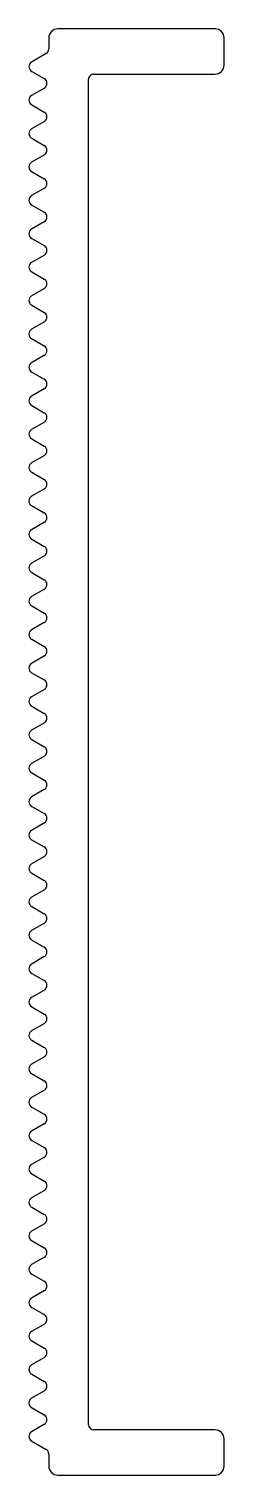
# Model space of a CAD drawing. Extents: x 3.5 to 14.3, y 2.5 to 82.5.
import ezdxf

# ---------------------------------------------------------------- set-up
doc = ezdxf.new("R2010")
doc.units = 0
doc.layers.get('0').update_dxf_attribs({"linetype": 'CONTINUOUS'})

msp = doc.modelspace()

# ---------------------------------------------------------------- linework, layer by layer
for p, q in [((13.814, 82.493), (5.115, 82.493)), ((4.615, 81.993), (4.615, 81.389)), ((14.314, 80.493), (14.314, 81.993)), ((4.468, 81.128), (3.659, 80.661)), ((3.669, 80.142), (4.36, 79.743)), ((4.37, 79.223), (3.664, 78.816)), ((6.814, 5.293), (6.814, 79.693)), ((7.114, 79.993), (13.814, 79.993)), ((7.114, 79.993), (7.114, 79.993)), ((3.669, 78.293), (4.36, 77.895)), ((4.37, 77.375), (3.659, 76.965)), ((3.669, 76.445), (4.365, 76.044)), ((4.37, 75.527), (3.659, 75.117)), ((3.664, 74.6), (4.36, 74.199)), ((4.37, 73.679), (3.659, 73.269)), ((3.669, 72.749), (4.36, 72.351)), ((4.365, 71.828), (3.659, 71.421)), ((3.669, 70.902), (4.36, 70.503)), ((4.37, 69.983), (3.664, 69.576)), ((3.669, 69.053), (4.36, 68.655)), ((4.37, 68.135), (3.659, 67.725)), ((3.669, 67.206), (4.36, 66.807)), ((4.37, 66.287), (3.659, 65.877)), ((3.664, 65.36), (4.36, 64.959)), ((4.37, 64.439), (3.659, 64.029)), ((3.669, 63.509), (4.36, 63.111)), ((4.365, 62.588), (3.659, 62.181)), ((3.669, 61.662), (4.36, 61.263)), ((4.37, 60.743), (3.664, 60.336)), ((3.669, 59.813), (4.36, 59.415)), ((4.37, 58.895), (3.659, 58.485)), ((3.669, 57.966), (4.36, 57.567)), ((4.37, 57.047), (3.659, 56.637)), ((3.664, 56.12), (4.36, 55.719)), ((4.37, 55.199), (3.659, 54.789)), ((3.669, 54.269), (4.365, 53.868)), ((4.37, 53.351), (3.659, 52.941)), ((3.669, 52.422), (4.36, 52.023)), ((4.37, 51.503), (3.664, 51.096)), ((3.669, 50.573), (4.36, 50.175)), ((4.365, 49.652), (3.659, 49.245)), ((3.669, 48.726), (4.36, 48.327)), ((4.37, 47.807), (3.659, 47.397)), ((3.664, 46.88), (4.36, 46.479)), ((4.37, 45.959), (3.659, 45.549)), ((3.669, 45.029), (4.365, 44.628)), ((4.37, 44.111), (3.659, 43.701)), ((3.669, 43.182), (4.36, 42.783)), ((4.37, 42.263), (3.659, 41.853)), ((3.669, 41.333), (4.36, 40.935)), ((4.365, 40.412), (3.659, 40.005)), ((3.669, 39.486), (4.36, 39.087)), ((4.37, 38.567), (3.659, 38.157)), ((3.664, 37.64), (4.36, 37.239)), ((4.37, 36.719), (3.659, 36.309)), ((3.669, 35.789), (4.365, 35.388)), ((4.37, 34.871), (3.659, 34.461)), ((3.669, 33.942), (4.36, 33.543)), ((4.37, 33.023), (3.659, 32.613)), ((3.669, 32.093), (4.36, 31.695)), ((4.365, 31.172), (3.659, 30.765)), ((3.669, 30.246), (4.36, 29.847)), ((4.37, 29.327), (3.664, 28.92)), ((3.669, 28.397), (4.36, 27.999)), ((4.37, 27.479), (3.659, 27.069)), ((3.669, 26.549), (4.365, 26.148)), ((4.37, 25.631), (3.659, 25.221)), ((3.664, 24.704), (4.36, 24.303)), ((4.37, 23.783), (3.659, 23.373)), ((3.669, 22.853), (4.36, 22.455)), ((4.365, 21.932), (3.659, 21.525)), ((3.669, 21.006), (4.36, 20.607)), ((4.37, 20.087), (3.664, 19.68)), ((3.669, 19.157), (4.36, 18.759)), ((4.37, 18.239), (3.659, 17.829)), ((3.669, 17.31), (4.36, 16.911)), ((4.37, 16.391), (3.659, 15.981)), ((3.664, 15.464), (4.36, 15.063)), ((4.37, 14.543), (3.659, 14.133)), ((3.669, 13.613), (4.365, 13.212)), ((4.37, 12.695), (3.659, 12.285)), ((3.669, 11.766), (4.36, 11.367)), ((4.37, 10.847), (3.664, 10.44)), ((3.669, 9.917), (4.36, 9.519)), ((4.37, 8.999), (3.659, 8.589)), ((3.669, 8.07), (4.36, 7.671)), ((4.37, 7.151), (3.659, 6.741)), ((3.664, 6.224), (4.36, 5.823)), ((4.37, 5.303), (3.659, 4.893)), ((13.814, 4.993), (7.114, 4.993)), ((3.669, 4.373), (4.461, 3.916)), ((14.314, 2.993), (14.314, 4.493)), ((4.615, 3.657), (4.615, 2.993)), ((5.115, 2.493), (13.814, 2.493))]:
    msp.add_line(p, q)
for centre, radius, start, end in [((5.115, 81.993), 0.5, 90, 180), ((13.814, 81.993), 0.5, 0, 90), ((4.315, 81.386), 0.3, 300.72924, 0.51687), ((3.814, 80.404), 0.3, 121.09602, 241.08315), ((13.814, 80.493), 0.5, 270, 0), ((4.215, 79.48), 0.3, 301.08986, 61.08315), ((7.114, 79.693), 0.3, 90, 180.00004), ((3.814, 78.556), 0.3, 119.9959, 241.09805), ((4.215, 77.632), 0.3, 301.10491, 61.09805), ((3.814, 76.708), 0.3, 121.10491, 241.09805), ((4.215, 75.784), 0.3, 301.08986, 60.0041), ((3.814, 74.86), 0.3, 121.08986, 240.0041), ((4.215, 73.936), 0.3, 301.10491, 61.08698), ((3.814, 73.012), 0.3, 121.10491, 241.09805), ((4.215, 72.088), 0.3, 299.9959, 61.09805), ((3.814, 71.164), 0.3, 121.101, 241.08315), ((4.215, 70.24), 0.3, 301.08986, 61.08315), ((3.814, 69.316), 0.3, 119.9959, 241.09805), ((4.215, 68.392), 0.3, 301.10491, 61.09805), ((3.814, 67.468), 0.3, 121.10491, 241.08315), ((4.215, 66.544), 0.3, 301.08986, 61.08315), ((3.814, 65.62), 0.3, 121.08986, 240.0041), ((4.215, 64.696), 0.3, 301.10491, 61.08698), ((3.814, 63.772), 0.3, 121.10491, 241.09805), ((4.215, 62.848), 0.3, 299.9959, 61.09805), ((3.814, 61.924), 0.3, 121.101, 241.08315), ((4.215, 61), 0.3, 301.08986, 61.08315), ((3.814, 60.076), 0.3, 119.9959, 241.09805), ((4.215, 59.152), 0.3, 301.10491, 61.09805), ((3.814, 58.228), 0.3, 121.10491, 241.08315), ((4.215, 57.304), 0.3, 301.08986, 61.08315), ((3.814, 56.38), 0.3, 121.08986, 240.0041), ((4.215, 55.456), 0.3, 301.10491, 61.08698), ((3.814, 54.532), 0.3, 121.10491, 241.09805), ((4.215, 53.608), 0.3, 301.08986, 60.0041), ((3.814, 52.684), 0.3, 121.08986, 241.08315), ((4.215, 51.76), 0.3, 301.08986, 61.08315), ((3.814, 50.836), 0.3, 119.9959, 241.09805), ((4.215, 49.912), 0.3, 299.9959, 61.09805), ((3.814, 48.988), 0.3, 121.101, 241.08315), ((4.215, 48.064), 0.3, 301.08986, 61.08315), ((3.814, 47.14), 0.3, 121.08986, 240.0041), ((4.215, 46.216), 0.3, 301.10491, 61.08698), ((3.814, 45.292), 0.3, 121.10491, 241.09805), ((4.215, 44.368), 0.3, 301.08986, 60.0041), ((3.814, 43.444), 0.3, 121.08986, 241.08315), ((4.215, 42.52), 0.3, 301.10491, 61.08315), ((3.814, 41.596), 0.3, 121.10491, 241.09805), ((4.215, 40.672), 0.3, 299.9959, 61.09805), ((3.814, 39.748), 0.3, 121.101, 241.08315), ((4.215, 38.824), 0.3, 301.08986, 61.08315), ((3.814, 37.9), 0.3, 121.08986, 240.0041), ((4.215, 36.976), 0.3, 301.10491, 61.08698), ((3.814, 36.052), 0.3, 121.10491, 241.09805), ((4.215, 35.128), 0.3, 301.08986, 60.0041), ((3.814, 34.204), 0.3, 121.08986, 241.08315), ((4.215, 33.28), 0.3, 301.10491, 61.08315), ((3.814, 32.356), 0.3, 121.10491, 241.09805), ((4.215, 31.432), 0.3, 299.9959, 61.09805), ((3.814, 30.508), 0.3, 121.101, 241.08315), ((4.215, 29.584), 0.3, 301.08986, 61.08315), ((3.814, 28.66), 0.3, 119.9959, 241.09805), ((4.215, 27.736), 0.3, 301.10491, 61.09805), ((3.814, 26.812), 0.3, 121.10491, 241.09805), ((4.215, 25.888), 0.3, 301.08986, 60.0041), ((3.814, 24.964), 0.3, 121.08986, 240.0041), ((4.215, 24.04), 0.3, 301.10491, 61.08698), ((3.814, 23.116), 0.3, 121.10491, 241.09805), ((4.215, 22.192), 0.3, 299.9959, 61.09805), ((3.814, 21.268), 0.3, 121.101, 241.08315), ((4.215, 20.344), 0.3, 301.08986, 61.08315), ((3.814, 19.42), 0.3, 119.9959, 241.09805), ((4.215, 18.496), 0.3, 301.10491, 61.09805), ((3.814, 17.572), 0.3, 121.10491, 241.08315), ((4.215, 16.648), 0.3, 301.08986, 61.08315), ((3.814, 15.724), 0.3, 121.08986, 240.0041), ((4.215, 14.8), 0.3, 301.10491, 61.08698), ((3.814, 13.876), 0.3, 121.10491, 241.09805), ((4.215, 12.952), 0.3, 301.08986, 60.0041), ((3.814, 12.028), 0.3, 121.08986, 241.08315), ((4.215, 11.104), 0.3, 301.08986, 61.08315), ((3.814, 10.18), 0.3, 119.9959, 241.09805), ((4.215, 9.256), 0.3, 301.10491, 61.09805), ((3.814, 8.332), 0.3, 121.10491, 241.08315), ((4.215, 7.408), 0.3, 301.08986, 61.08315), ((3.814, 6.484), 0.3, 121.08986, 240.0041), ((4.215, 5.56), 0.3, 301.10491, 61.08698), ((3.814, 4.636), 0.3, 121.10491, 241.0919), ((7.114, 5.293), 0.3, 180, 270), ((13.814, 4.493), 0.5, 0, 90), ((4.315, 3.654), 0.3, 0.51687, 60.72512), ((5.115, 2.993), 0.5, 180, 270), ((13.814, 2.993), 0.5, 270, 0)]:
    msp.add_arc(centre, radius, start, end)

doc.saveas('drawing.dxf')
